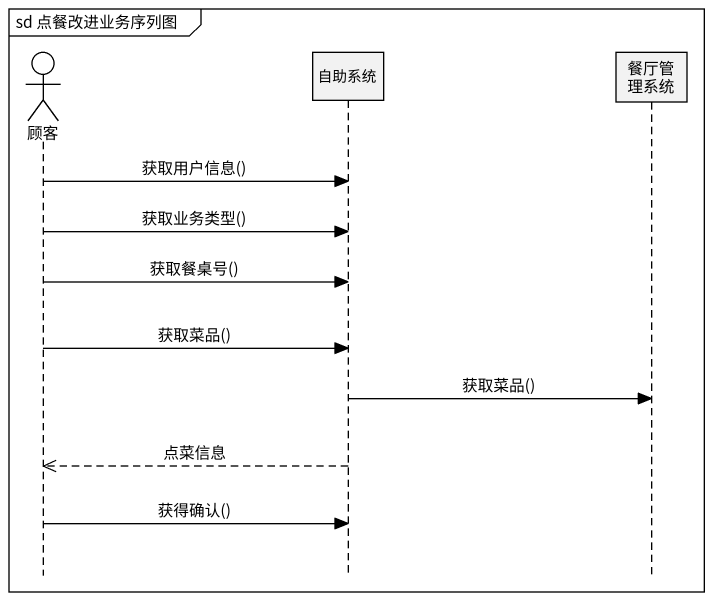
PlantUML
@startuml
mainframe sd 点餐改进业务序列图
hide footbox
actor 顾客
participant 自助系统
participant 餐厅管理系统

顾客 -> 自助系统 : 获取用户信息()
顾客 -> 自助系统 : 获取业务类型()
顾客 -> 自助系统 : 获取餐桌号()
顾客 -> 自助系统 : 获取菜品()
自助系统 -> 餐厅管理系统 : 获取菜品()
自助系统 -->> 顾客 : 点菜信息
顾客 -> 自助系统 : 获得确认()
@enduml
